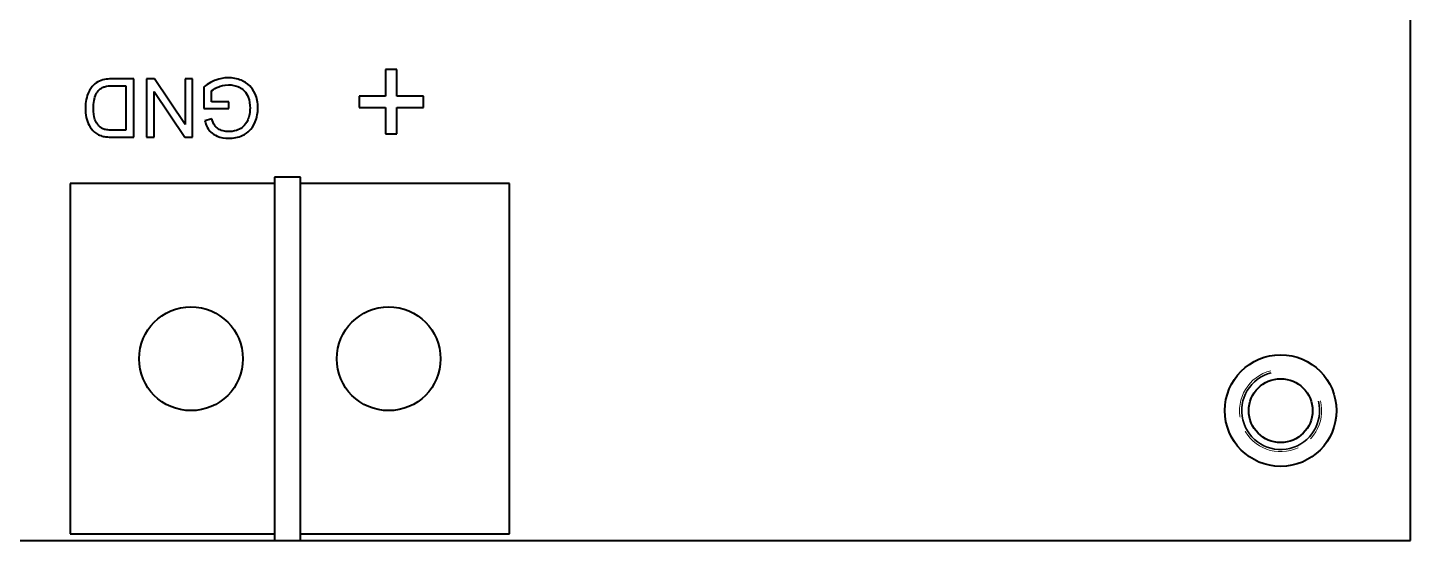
# Model space of a CAD drawing. Header units: millimetres. Extents: x 0 to 5945, y 0 to 4205.
# Drawn here: x 1691.4 to 1744.7, y 219.6 to 239.4 of the extents above; entities that cross this region are included whole.
import ezdxf

# ---------------------------------------------------------------- set-up
doc = ezdxf.new("R2010")
doc.units = ezdxf.units.MM
doc.header["$LTSCALE"] = 5
doc.linetypes.add('DASHED', pattern=[0.2067, 0.1654, -0.0413])
for name, color, linetype, lineweight in [('가려진 것(ISO)', 2, 'DASHED', 18), ('가시적인 것(ISO)', 3, 'Continuous', 40), ('가시적인 좁은 것(ISO)', 3, 'Continuous', 35)]:
    doc.layers.add(name, color=color, linetype=linetype, lineweight=lineweight)

msp = doc.modelspace()

# ---------------------------------------------------------------- linework, layer by layer
at = {"layer": '가려진 것(ISO)', "ltscale": 2.839803}
msp.add_arc((1739.737, 224.623), 1.582, 103.9074, 13.9074, dxfattribs=at)
at = {"layer": '가시적인 것(ISO)'}
for p, q in [((1744.737, 219.623), (1744.737, 278.623)), ((1705.675, 237.767), (1705.24, 237.767)), ((1705.24, 237.767), (1705.24, 236.738)), ((1705.675, 236.738), (1705.675, 237.767)), ((1695.529, 237.411), (1694.716, 237.411)), ((1695.529, 235.161), (1695.529, 237.411)), ((1696.333, 237.411), (1696.028, 237.411)), ((1696.028, 237.411), (1696.028, 235.161)), ((1697.516, 235.644), (1696.333, 237.411)), ((1697.801, 237.411), (1697.516, 237.411)), ((1697.516, 237.411), (1697.516, 235.644)), ((1697.801, 235.161), (1697.801, 237.411)), ((1694.75, 237.145), (1695.23, 237.145)), ((1695.23, 237.145), (1695.23, 235.426)), ((1696.313, 235.161), (1696.313, 236.927)), ((1696.313, 236.927), (1697.496, 235.161)), ((1698.238, 237.097), (1698.238, 236.263)), ((1698.53, 236.529), (1698.53, 236.946)), ((1705.24, 236.738), (1704.22, 236.738)), ((1704.22, 236.738), (1704.22, 236.309)), ((1706.695, 236.738), (1705.675, 236.738)), ((1706.695, 236.309), (1706.695, 236.738)), ((1698.238, 236.263), (1699.19, 236.263)), ((1699.19, 236.529), (1698.53, 236.529)), ((1699.19, 236.263), (1699.19, 236.529)), ((1704.22, 236.309), (1705.24, 236.309)), ((1705.24, 236.309), (1705.24, 235.289)), ((1705.675, 235.289), (1705.675, 236.309)), ((1705.675, 236.309), (1706.695, 236.309)), ((1698.54, 235.864), (1698.273, 235.79)), ((1694.754, 235.161), (1695.529, 235.161)), ((1695.23, 235.426), (1694.757, 235.426)), ((1696.028, 235.161), (1696.313, 235.161)), ((1697.496, 235.161), (1697.801, 235.161)), ((1705.24, 235.289), (1705.675, 235.289)), ((1700.957, 233.623), (1700.957, 219.623)), ((1701.957, 233.623), (1700.957, 233.623)), ((1701.957, 219.623), (1701.957, 233.623)), ((1693.078, 233.377), (1693.077, 232.861)), ((1700.957, 233.377), (1693.078, 233.377)), ((1710.017, 233.377), (1701.957, 233.377)), ((1710.017, 219.869), (1710.017, 233.377)), ((1693.077, 232.861), (1693.077, 219.869)), ((1574.737, 219.623), (1744.737, 219.623)), ((1693.077, 219.869), (1700.957, 219.869)), ((1700.957, 219.623), (1701.957, 219.623)), ((1701.957, 219.869), (1710.017, 219.869))]:
    msp.add_line(p, q, dxfattribs=at)
for centre, radius in [((1697.737, 226.623), 2), ((1705.357, 226.623), 2), ((1739.737, 224.623), 2.15), ((1739.737, 224.623), 1.23)]:
    msp.add_circle(centre, radius, dxfattribs=at)
for points, knots in [([(1694.716, 237.411), (1694.571, 237.411), (1694.382, 237.396), (1694.122, 237.288), (1694.045, 237.237), (1693.906, 237.096), (1693.834, 237.005), (1693.681, 236.628), (1693.668, 236.412), (1693.668, 236.274)], [-0.1519567, -0.1519567, -0.1519567, -0.1519567, -0.0990602, -0.0990602, -0.0700611, -0.0700611, -0.0415956, -0.0415956, 0, 0, 0, 0]), ([(1699.17, 237.448), (1699.005, 237.448), (1698.845, 237.418), (1698.571, 237.315), (1698.416, 237.239), (1698.238, 237.097)], [-0.1562466, -0.1562466, -0.1562466, -0.1562466, -0.0682942, -0.0682942, 0, 0, 0, 0]), ([(1698.53, 236.946), (1698.599, 237.007), (1698.698, 237.06), (1698.866, 237.128), (1699.001, 237.179), (1699.187, 237.179)], [-0.1624234, -0.1624234, -0.1624234, -0.1624234, -0.0556453, -0.0556453, 0, 0, 0, 0]), ([(1700.319, 236.296), (1700.319, 236.39), (1700.31, 236.484), (1700.274, 236.666), (1700.247, 236.751), (1700.151, 236.967), (1700.08, 237.062), (1699.905, 237.237), (1699.786, 237.305), (1699.513, 237.419), (1699.344, 237.448), (1699.17, 237.448)], [-0.1464759, -0.1464759, -0.1464759, -0.1464759, -0.1299975, -0.1299975, -0.11426, -0.11426, -0.0888441, -0.0888441, -0.0521905, -0.0521905, 0, 0, 0, 0]), ([(1699.187, 237.179), (1699.256, 237.179), (1699.325, 237.172), (1699.46, 237.142), (1699.525, 237.12), (1699.64, 237.066), (1699.718, 237.024), (1699.859, 236.875), (1699.908, 236.792), (1699.994, 236.568), (1700.012, 236.42), (1700.012, 236.277)], [-0.1831674, -0.1831674, -0.1831674, -0.1831674, -0.1438051, -0.1438051, -0.1045616, -0.1045616, -0.0717557, -0.0717557, -0.042969, -0.042969, 0, 0, 0, 0]), ([(1693.975, 236.269), (1693.975, 236.368), (1693.982, 236.471), (1694.021, 236.679), (1694.05, 236.753), (1694.106, 236.872), (1694.147, 236.934), (1694.2, 236.987)], [-0.05469802, -0.05469802, -0.05469802, -0.05469802, -0.03942608, -0.03942608, -0.02232022, -0.02232022, 0, 0, 0, 0]), ([(1694.2, 236.987), (1694.225, 237.013), (1694.255, 237.035), (1694.33, 237.079), (1694.373, 237.095), (1694.494, 237.134), (1694.618, 237.145), (1694.75, 237.145)], [-0.059582, -0.059582, -0.059582, -0.059582, -0.0510715, -0.0510715, -0.039565, -0.039565, 0, 0, 0, 0]), ([(1693.668, 236.274), (1693.668, 236.155), (1693.678, 236.035), (1693.727, 235.808), (1693.762, 235.709), (1693.863, 235.518), (1693.934, 235.429), (1694.023, 235.354)], [-0.09641481, -0.09641481, -0.09641481, -0.09641481, -0.0649102, -0.0649102, -0.03477881, -0.03477881, 0, 0, 0, 0]), ([(1694.373, 235.473), (1694.334, 235.487), (1694.298, 235.507), (1694.229, 235.556), (1694.197, 235.586), (1694.125, 235.669), (1694.074, 235.736), (1693.991, 235.97), (1693.975, 236.119), (1693.975, 236.269)], [-0.1329556, -0.1329556, -0.1329556, -0.1329556, -0.1088956, -0.1088956, -0.0834581, -0.0834581, -0.0449196, -0.0449196, 0, 0, 0, 0]), ([(1699.192, 235.121), (1699.284, 235.121), (1699.377, 235.129), (1699.552, 235.164), (1699.635, 235.189), (1699.844, 235.281), (1699.932, 235.351), (1700.065, 235.485), (1700.144, 235.588), (1700.285, 235.924), (1700.319, 236.107), (1700.319, 236.296)], [-0.2208185, -0.2208185, -0.2208185, -0.2208185, -0.1886635, -0.1886635, -0.1585616, -0.1585616, -0.1092245, -0.1092245, -0.0567436, -0.0567436, 0, 0, 0, 0]), ([(1700.012, 236.277), (1700.012, 236.198), (1700.005, 236.12), (1699.976, 235.967), (1699.955, 235.895), (1699.926, 235.824)], [-0.04649619, -0.04649619, -0.04649619, -0.04649619, -0.0228229, -0.0228229, 0, 0, 0, 0]), ([(1698.273, 235.79), (1698.294, 235.705), (1698.324, 235.621), (1698.413, 235.449), (1698.463, 235.393), (1698.569, 235.29), (1698.654, 235.239), (1698.888, 235.145), (1699.039, 235.121), (1699.192, 235.121)], [-0.1017638, -0.1017638, -0.1017638, -0.1017638, -0.0899797, -0.0899797, -0.075762, -0.075762, -0.0458478, -0.0458478, 0, 0, 0, 0]), ([(1699.19, 235.377), (1699.117, 235.377), (1699.043, 235.385), (1698.896, 235.425), (1698.834, 235.455), (1698.716, 235.53), (1698.678, 235.577), (1698.605, 235.681), (1698.568, 235.771), (1698.54, 235.864)], [-0.05959311, -0.05959311, -0.05959311, -0.05959311, -0.05136855, -0.05136855, -0.04257626, -0.04257626, -0.02911316, -0.02911316, 0, 0, 0, 0]), ([(1699.926, 235.824), (1699.876, 235.708), (1699.807, 235.625), (1699.701, 235.518), (1699.626, 235.473), (1699.492, 235.417), (1699.38, 235.377), (1699.19, 235.377)], [-0.2024066, -0.2024066, -0.2024066, -0.2024066, -0.1409423, -0.1409423, -0.0569604, -0.0569604, 0, 0, 0, 0]), ([(1694.023, 235.354), (1694.069, 235.315), (1694.119, 235.282), (1694.23, 235.228), (1694.29, 235.208), (1694.352, 235.193)], [-0.03716641, -0.03716641, -0.03716641, -0.03716641, -0.01906772, -0.01906772, 0, 0, 0, 0]), ([(1694.352, 235.193), (1694.406, 235.181), (1694.467, 235.173), (1694.598, 235.163), (1694.678, 235.161), (1694.754, 235.161)], [-0.03915868, -0.03915868, -0.03915868, -0.03915868, -0.02265509, -0.02265509, 0, 0, 0, 0]), ([(1694.757, 235.426), (1694.683, 235.426), (1694.602, 235.429), (1694.474, 235.445), (1694.418, 235.455), (1694.373, 235.473)], [-0.03407256, -0.03407256, -0.03407256, -0.03407256, -0.01458407, -0.01458407, 0, 0, 0, 0])]:
    msp.add_open_spline(points, degree=3, knots=knots, dxfattribs=at)
at = {"layer": '가시적인 좁은 것(ISO)'}
msp.add_arc((1739.737, 224.623), 1.5, 103.9074, 13.9074, dxfattribs=at)

doc.saveas('drawing.dxf')
